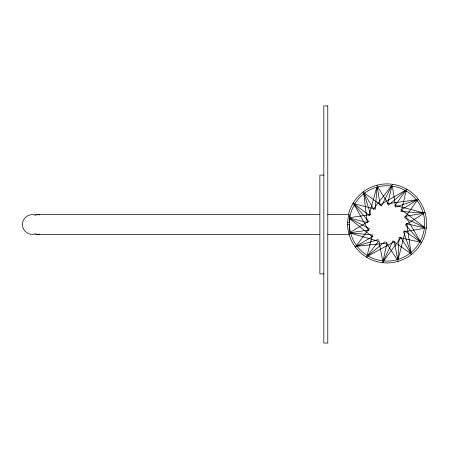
<?xml version="1.0" encoding="UTF-8"?>
<svg xmlns="http://www.w3.org/2000/svg" width="449" height="449" viewBox="0 0 449 449"><rect width="100%" height="100%" fill="white"/><g stroke="black" fill="none" stroke-linecap="round" stroke-linejoin="round"><path stroke-width="0.67" d="M347.543 222.294L348.75 213.595A39.523 39.523 0 0 1 408.899 190.505A39.523 39.523 0 0 1 410.925 254.903A39.523 39.523 0 0 1 349.44 235.635L348.75 233.256A39.523 39.523 0 0 1 347.588 225.903L347.543 222.294L349.367 222.294L349.367 214.622L327.781 214.622M397.881 259.982L399.144 237.123M375.263 209.425L377.042 187.3M383.025 261.318L387.027 242.516M401.428 210.89L406.199 190.477M387.509 204.34L391.983 185.645M398.01 259.999L405.262 231.044M367.035 255.879L372.322 235.59M368.994 215.352L376.784 187.255M383.182 261.363L393.032 240.698M381.459 206.007L391.825 185.594M405.11 217.299L417.278 200.226M394.722 205.951L405.958 190.354M383.71 260.869L401.002 237.398M356.209 245.856L368.803 229.097M367.692 255.459L378.9 240.698L382.756 261.301M373.411 209.105L391.713 185.527M388.492 205.193L405.834 190.253M367.394 256.115L385.107 241.613M406.081 224.623L423.822 213.455M400.777 210.183L417.099 200.024M350.001 232.47L368.012 221.75M356.972 245.715L372.951 236.314M379.871 205.008L405.756 190.146M367.467 256.222L393.722 242.017M395.305 207.118L417.026 199.878M356.45 246.209L378.344 239.519M404.201 231.768L424.849 228.171M404.779 216.396L423.733 213.196M349.339 217.726L370.077 214.65M350.759 232.633L369.106 230.006M387.403 203.666L416.992 199.749M35.106 214.959L37.66 214.622L319.626 214.622M35.106 234.041L37.66 234.378L39.579 234.125M356.478 246.338L386.162 243.167M323.83 175.099L319.879 175.099L319.879 273.901L323.83 273.901M36.217 214.959L34.887 214.959A9.878 9.878 0 0 0 22.45 224.5A9.878 9.878 0 0 0 34.887 234.041L36.217 234.041M347.543 224.556L349.367 224.556L349.367 234.378L327.781 234.378M37.66 234.378L319.626 234.378M400.878 211.485L423.721 213.034M350.781 232.952L372.883 235.012M37.66 214.622L39.579 214.875M399.745 237.667L420.213 242.179M406.115 223.664L424.198 227.75M354.328 203.84L374.679 208.869M349.311 217.995L367.95 222.704M394.879 205.288L423.738 212.905M350.731 233.211L378.726 241.354M404.375 217.636L424.294 227.441M349.26 218.152L369.544 228.777M393.38 241.427L410.605 253.376M404.594 230.898L420.331 241.938M364.212 192.885L381.128 205.266M354.199 204.082L369.656 215.514M401.176 209.627L424.428 227.216M349.732 218.697L372.541 236.859M405.273 224.657L420.438 241.809M354.093 204.205L368.82 221.733M386.067 242.488L397.079 259.5M400.441 237.01L410.807 253.197M377.519 186.509L388.469 204.39M364.004 193.064L373.961 209.509M405.357 216.036L420.545 241.736M353.986 204.278L368.522 230.354M403.438 231.493L410.947 253.124M363.864 193.137L370.829 214.942M394.278 241.085L397.719 259.999M392.364 186.357L395.586 206.36M377.368 187.272L380.224 205.586M406.788 223.546L411.076 253.09M363.735 193.165L367.276 222.805M367.058 257.114A0.595 0.595 0 0 1 366.266 256.603M355.76 247.006A0.595 0.595 0 0 1 355.221 246.232M353.167 204.014A0.595 0.595 0 0 1 353.11 203.425M353.301 203.189A0.595 0.595 0 0 1 353.593 203.083M363.056 192.458A0.595 0.595 0 0 1 363.965 191.97M376.616 185.673A0.595 0.595 0 0 1 377.396 185.375M392.157 184.382A0.595 0.595 0 0 1 392.662 184.691M406.143 189.248A0.595 0.595 0 0 1 406.951 189.736M417.845 199.092A0.595 0.595 0 0 1 418.255 199.822M424.496 212.495A0.595 0.595 0 0 1 424.782 212.618M424.962 212.865A0.595 0.595 0 0 1 424.995 213.168M425.843 227.542A0.595 0.595 0 0 1 425.826 228.569M421.37 241.977A0.595 0.595 0 0 1 420.966 242.92M411.75 253.932A0.595 0.595 0 0 1 411.02 254.347M398.201 261.144A0.595 0.595 0 0 1 397.477 261.144M383.306 262.407A0.595 0.595 0 0 1 382.464 262.407M327.781 105.936L323.83 105.936L323.83 343.064L327.781 343.064L327.781 105.936M368.197 256.037A37.66 37.66 0 0 0 424.687 223.422A37.66 37.66 0 0 0 368.197 190.808A37.66 37.66 0 0 0 368.197 256.037"/></g></svg>
